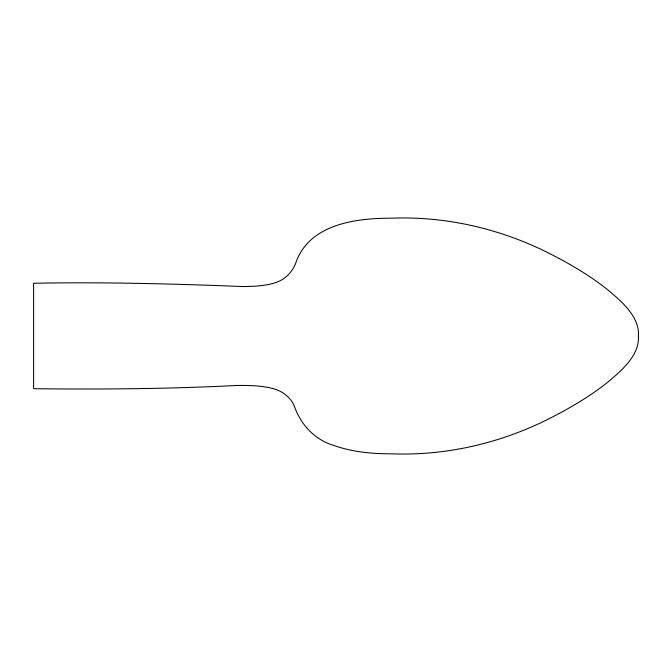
<?xml version="1.0" encoding="UTF-8"?>
<svg xmlns="http://www.w3.org/2000/svg" width="672" height="672" viewBox="0 0 672 672"><rect width="100%" height="100%" fill="white"/><g stroke="black" fill="none" stroke-linecap="round" stroke-linejoin="round"><path stroke-width="1.01" d="M638.4 336C639.433 350.146 629.79 361.964 620.239 371.221C601.079 389.441 578.323 403.427 555.005 415.657C504.731 442.285 447.812 456.103 390.877 453.793C371.616 453.86 352.103 451.92 333.858 445.46C314.681 439.841 300.401 424.301 294.176 405.611C290.06 396.631 281.425 390.466 271.916 388.307C260.627 385.459 248.867 385.409 237.292 385.442C169.445 388.928 101.522 389.483 33.6 388.71L33.6 283.256C103.631 281.929 173.62 283.802 243.575 286.574C253.747 286.398 264.104 286.037 273.932 283.122C283.828 280.552 291.866 273.008 295.571 263.533C308.507 224.448 355.278 218.114 390.877 218.207C447.812 215.897 504.731 229.715 555.005 256.343C578.323 268.573 601.079 282.559 620.239 300.779C629.765 310.044 639.458 321.838 638.4 336"/></g></svg>
